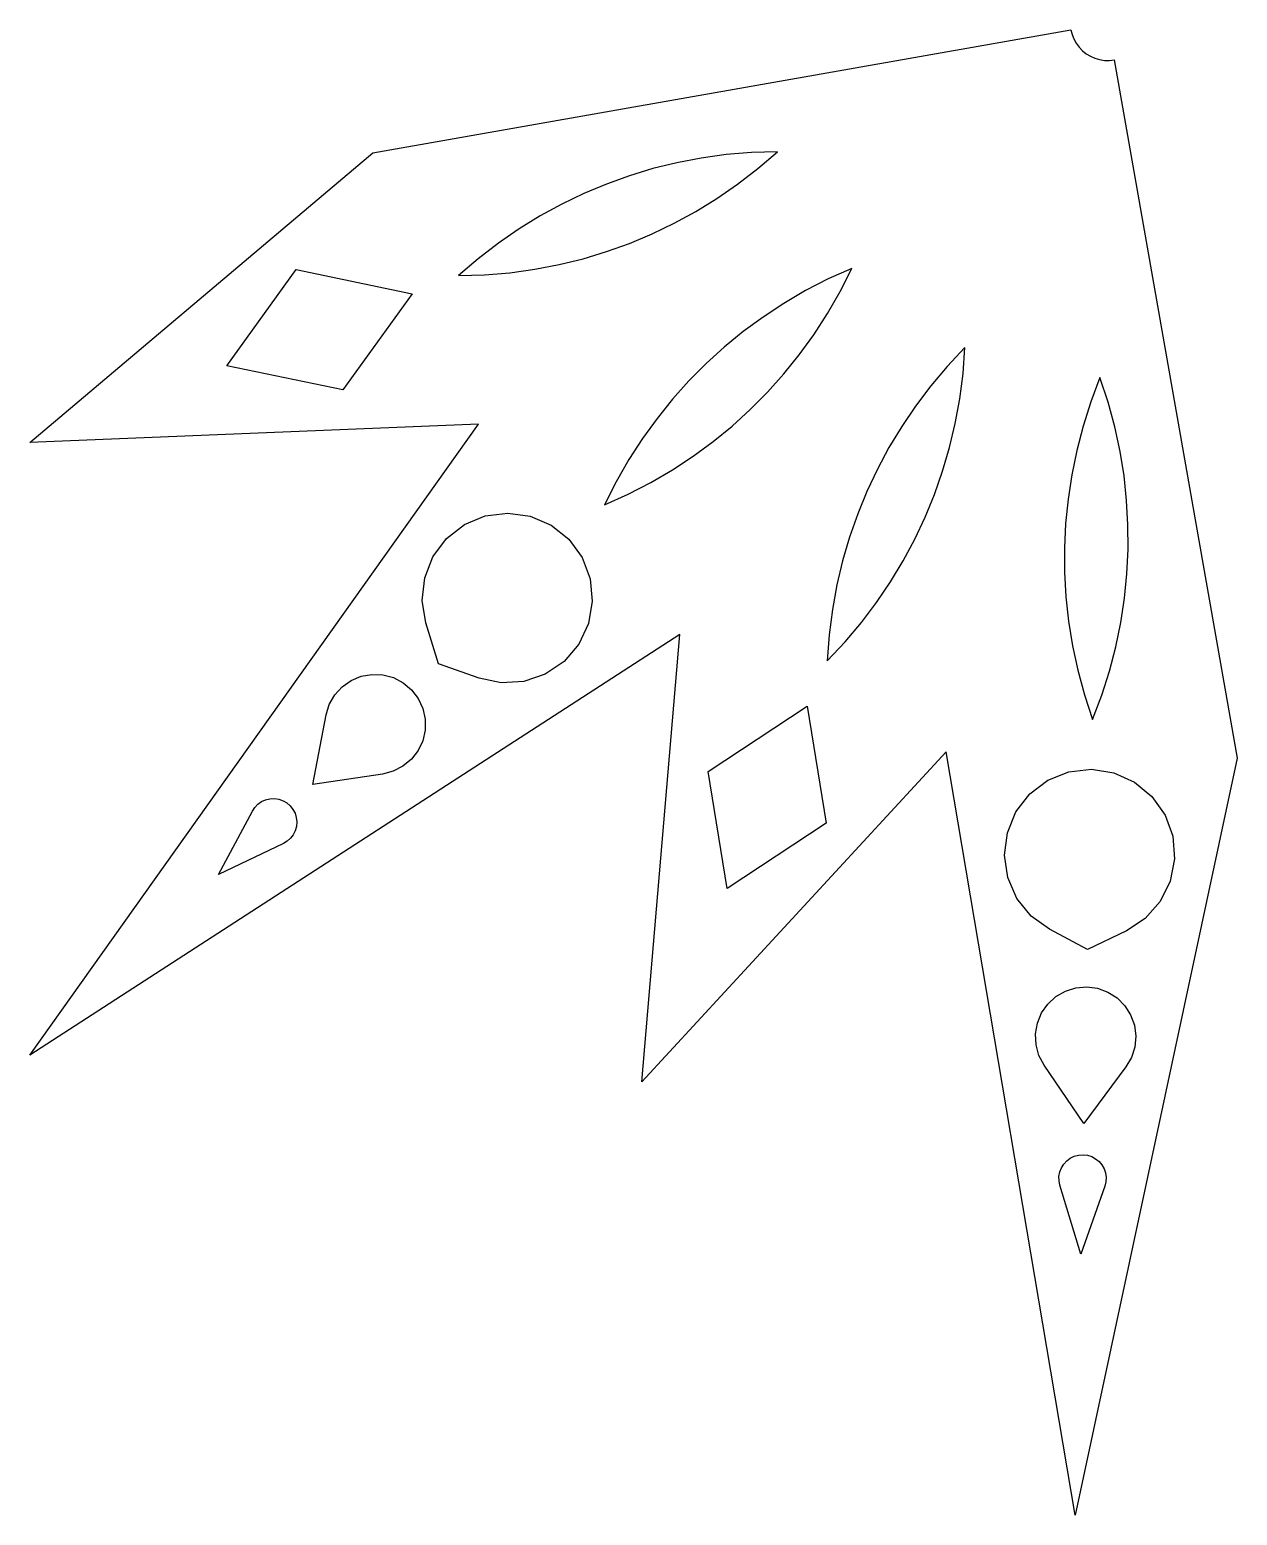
# Model space of a CAD drawing. Header units: metres. Extents: x 0 to 1092, y -1344 to 0.
import ezdxf

# ---------------------------------------------------------------- set-up
doc = ezdxf.new("R2010")
doc.units = ezdxf.units.M

msp = doc.modelspace()

# ---------------------------------------------------------------- linework, layer by layer
at = {"layer": 'CONTOUR'}
msp.add_lwpolyline([(1092.4, -658.88), (945.74, -1343.82), (829.09, -653.14), (553.82, -951.78), (588.03, -547.07), (0, -927.68), (405.9, -356.82), (0.08, -373.34), (310.45, -111.35), (941.95, 0), (943, -4.29), (944.6, -8.4), (946.73, -12.27), (949.34, -15.83), (952.39, -19.02), (955.83, -21.79), (959.61, -24.08), (963.65, -25.85), (967.89, -27.09), (972.25, -27.76), (976.66, -27.86), (981.05, -27.38)], close=True, dxfattribs=at)
at = {"layer": 'HOLES'}
for points in [[(676.37, -110.35), (652.93, -111.05), (629.97, -112.99), (607.47, -116.1), (585.41, -120.34), (563.78, -125.68), (542.56, -132.09), (521.76, -139.57), (501.37, -148.11), (481.39, -157.71), (461.84, -168.39), (442.71, -180.17), (424.02, -193.08), (405.78, -207.16), (388.03, -222.48), (411.46, -221.77), (434.42, -219.84), (456.92, -216.73), (478.98, -212.48), (500.62, -207.15), (521.83, -200.73), (542.63, -193.25), (563.02, -184.71), (583, -175.11), (602.56, -164.43), (621.69, -152.65), (640.38, -139.74), (658.61, -125.66)], [(346.09, -238.79), (283.35, -325.78), (178.32, -304.02), (241.06, -217.03)], [(743.58, -215.86), (722.2, -225.48), (701.73, -236.05), (682.13, -247.53), (663.37, -259.89), (645.43, -273.11), (628.28, -287.15), (611.93, -302.02), (596.36, -317.71), (581.58, -334.23), (567.6, -351.58), (554.43, -369.78), (542.1, -388.86), (530.65, -408.85), (520.1, -429.79), (541.49, -420.17), (561.95, -409.6), (581.55, -398.12), (600.31, -385.76), (618.26, -372.54), (635.4, -358.5), (651.76, -343.63), (667.33, -327.93), (682.11, -311.42), (696.09, -294.07), (709.26, -275.87), (721.58, -256.79), (733.04, -236.8)], [(846.06, -287.61), (829.99, -304.68), (815.12, -322.28), (801.41, -340.39), (788.81, -358.99), (777.29, -378.06), (766.82, -397.6), (757.4, -417.6), (749.02, -438.06), (741.69, -458.97), (735.41, -480.35), (730.21, -502.21), (726.12, -524.55), (723.19, -547.4), (721.46, -570.79), (737.54, -553.72), (752.4, -536.11), (766.11, -518), (778.71, -499.41), (790.23, -480.33), (800.7, -460.79), (810.12, -440.8), (818.5, -420.34), (825.83, -399.43), (832.11, -378.04), (837.31, -356.19), (841.4, -333.85), (844.33, -310.99)], [(968.2, -314.69), (959.88, -336.61), (952.88, -358.56), (947.14, -380.54), (942.62, -402.54), (939.27, -424.57), (937.08, -446.63), (936.03, -468.71), (936.12, -490.82), (937.35, -512.95), (939.73, -535.1), (943.29, -557.28), (948.06, -579.49), (954.09, -601.73), (961.45, -623.99), (969.77, -602.07), (976.76, -580.12), (982.5, -558.14), (987.03, -536.13), (990.37, -514.1), (992.56, -492.05), (993.61, -469.97), (993.53, -447.86), (992.3, -425.73), (989.92, -403.58), (986.36, -381.39), (981.58, -359.19), (975.55, -336.95)], [(369.76, -573.71), (358.44, -536.45), (355.15, -516.22), (357.32, -495.84), (364.8, -476.75), (377.05, -460.32), (393.2, -447.71), (412.12, -439.81), (432.45, -437.18), (452.75, -440.02), (471.58, -448.12), (487.6, -460.91), (499.67, -477.47), (506.94, -496.64), (508.89, -517.04), (505.39, -537.24), (496.67, -555.79), (483.36, -571.38), (466.41, -582.9), (447.02, -589.54), (426.56, -590.82), (406.49, -586.65)], [(255.99, -682.63), (268.07, -619.85), (270.99, -610.38), (275.9, -601.78), (282.56, -594.45), (290.65, -588.73), (299.78, -584.91), (309.53, -583.16), (319.43, -583.57), (329, -586.12), (337.79, -590.69), (345.38, -597.05), (351.41, -604.91), (355.59, -613.89), (357.71, -623.57), (357.69, -633.47), (355.52, -643.14), (351.3, -652.1), (345.24, -659.93), (337.63, -666.26), (328.82, -670.79), (319.23, -673.3)], [(703.34, -611.97), (720.49, -717.85), (630.84, -776.73), (613.69, -670.86)], [(956.91, -832.06), (922.56, -813.72), (905.92, -801.74), (893.05, -785.79), (884.84, -767.01), (881.88, -746.73), (884.38, -726.39), (892.17, -707.43), (904.69, -691.2), (921.06, -678.85), (940.1, -671.27), (960.47, -668.98), (980.72, -672.15), (999.41, -680.56), (1015.22, -693.61), (1027.02, -710.37), (1033.97, -729.65), (1035.59, -750.08), (1031.75, -770.22), (1022.73, -788.62), (1009.17, -803.99), (992.03, -815.24)], [(170.66, -764.31), (201.4, -706.78), (203.63, -703.42), (206.44, -700.54), (209.74, -698.25), (213.42, -696.61), (217.34, -695.69), (221.36, -695.52), (225.34, -696.1), (229.14, -697.43), (232.63, -699.44), (235.67, -702.08), (238.17, -705.23), (240.03, -708.8), (241.19, -712.66), (241.6, -716.66), (241.26, -720.67), (240.17, -724.55), (238.37, -728.15), (235.93, -731.35), (232.93, -734.03), (229.48, -736.11)], [(953.47, -989.53), (917.62, -936.59), (913, -927.84), (910.38, -918.28), (909.91, -908.39), (911.59, -898.63), (915.34, -889.46), (921, -881.33), (928.29, -874.63), (936.86, -869.66), (946.3, -866.67), (956.17, -865.81), (965.99, -867.1), (975.3, -870.5), (983.64, -875.83), (990.63, -882.85), (995.93, -891.22), (999.28, -900.54), (1000.54, -910.37), (999.63, -920.23), (996.6, -929.66), (991.6, -938.21)], [(950.9, -1107.62), (931.95, -1045.2), (931.15, -1041.26), (931.11, -1037.23), (931.82, -1033.27), (933.26, -1029.51), (935.38, -1026.09), (938.1, -1023.13), (941.33, -1020.73), (944.96, -1018.98), (948.84, -1017.94), (952.86, -1017.65), (956.86, -1018.11), (960.7, -1019.32), (964.24, -1021.23), (967.36, -1023.77), (969.96, -1026.85), (971.92, -1030.36), (973.2, -1034.17), (973.74, -1038.16), (973.51, -1042.18), (972.54, -1046.09)]]:
    msp.add_lwpolyline(points, close=True, dxfattribs=at)

doc.saveas('drawing.dxf')
